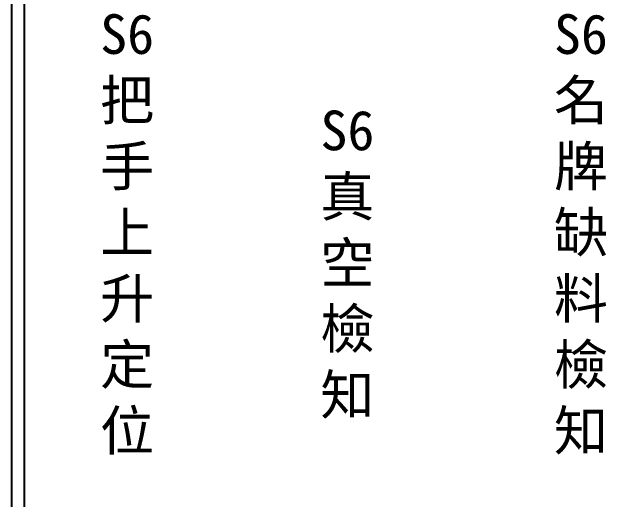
# Model space of a CAD drawing. Extents: x 325 to 612, y 3 to 207.
# Drawn here: x 325.3 to 383.8, y 50.9 to 98.9 of the extents above; entities that cross this region are included whole.
import ezdxf

# ---------------------------------------------------------------- set-up
doc = ezdxf.new("R2010")
doc.units = 0
doc.layers.add('圖框層', color=7, linetype='CONTINUOUS')
doc.layers.add('標尺寸層', color=3, linetype='CONTINUOUS')
doc.styles.add('CNS', font='romanc.shx', dxfattribs={"bigfont": 'chineset.shx'})

msp = doc.modelspace()

# ---------------------------------------------------------------- linework, layer by layer
at = {"layer": '圖框層', "color": 7}
for p, q in [((325.319, 3), (325.319, 206.969)), ((326.569, 4.25), (326.569, 205.719))]:
    msp.add_line(p, q, dxfattribs=at)

# ---------------------------------------------------------------- texts
at = {"layer": '標尺寸層', "color": 7, "char_height": 3.9, "width": 4.96081, "attachment_point": 5, "style": 'CNS'}
for s, insert in [('{\\fDFKai-SB|b0|i0|c136|p65;S6把手上升定位}', (336.657, 76.973)), ('{\\fDFKai-SB|b0|i0|c136|p65;S6名牌缺料檢知}', (381.303, 76.973)), ('{\\fDFKai-SB|b0|i0|c136|p65;S6\\P真空檢知}', (358.331, 74))]:
    msp.add_mtext(s, dxfattribs=dict(at, insert=insert))

doc.saveas('drawing.dxf')
